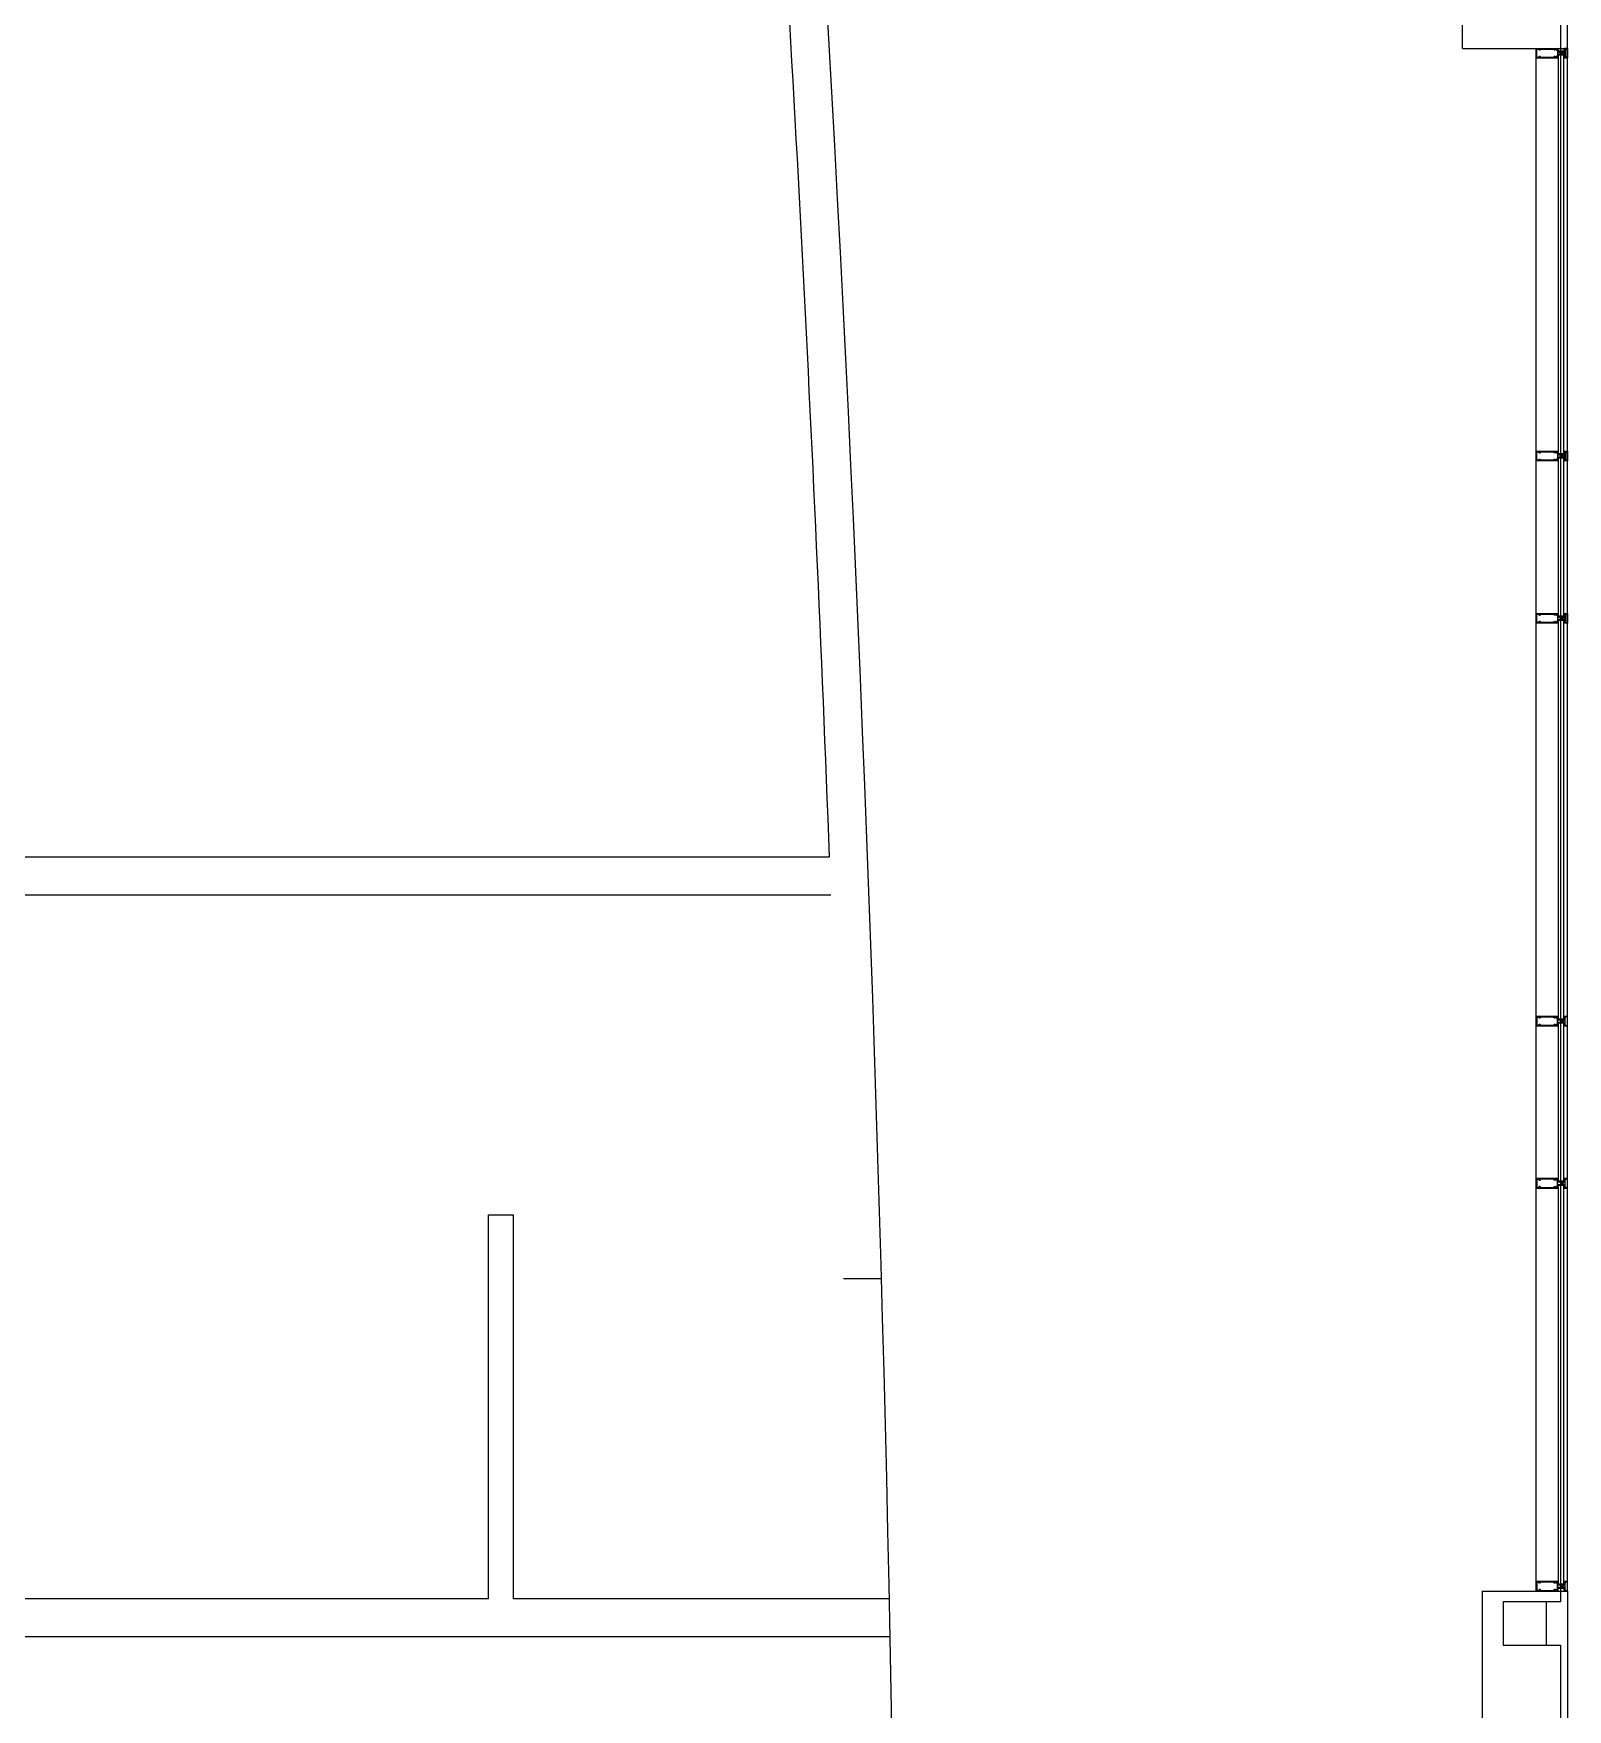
# Model space of a CAD drawing. Extents: x 11182 to 734459, y -1391328 to 152085.
# Drawn here: x 346629 to 353816, y -1307896 to -1300044 of the extents above; entities that cross this region are included whole.
import ezdxf

# ---------------------------------------------------------------- set-up
doc = ezdxf.new("R2010")
doc.units = 0
doc.header["$LTSCALE"] = 500
doc.header["$MEASUREMENT"] = 0
doc.layers.add('1_Wall_Exist', color=251, linetype='CONTINUOUS')

msp = doc.modelspace()

# ---------------------------------------------------------------- linework, layer by layer
at = {"layer": '1_Wall_Exist'}
for p, q in [((353323.5, -1300113.7), (353323.5, -1299633.7)), ((353815.5, -1300113.7), (353815.5, -1299633.7)), ((353782.5, -1299975.2), (353782.5, -1307392.2)), ((353323.5, -1300113.7), (353815.5, -1300113.7)), ((353669.5, -1307341.2), (353669.5, -1300113.7)), ((353669.5, -1300158.7), (353669.5, -1300113.7)), ((353669.5, -1300113.7), (353771.1, -1300113.7)), ((353672.1, -1300155.6), (353672.1, -1300116.7)), ((353672.1, -1300116.7), (353681.8, -1300116.7)), ((353689.1, -1300116.7), (353751.6, -1300116.7)), ((353758.9, -1300116.7), (353763.8, -1300116.7)), ((353764.6, -1300117.5), (353764.6, -1300121)), ((353765.4, -1300121.8), (353767.8, -1300121.8)), ((353767.1, -1300117.5), (353767.1, -1300118)), ((353767.1, -1300118), (353767.1, -1300118.5)), ((353770.6, -1300116.7), (353767.9, -1300116.7)), ((353767.9, -1300119.3), (353770.6, -1300119.3)), ((353768.5, -1300122.6), (353768.5, -1300130.7)), ((353768.5, -1300130.7), (353768.5, -1300141.7)), ((353771.1, -1300116.5), (353770.6, -1300117)), ((353770.6, -1300117), (353770.6, -1300116.7)), ((353770.6, -1300119.3), (353770.6, -1300119)), ((353770.6, -1300119), (353771.1, -1300119.5)), ((353771.1, -1300113.7), (353771.1, -1300116.5)), ((353771.1, -1300119.5), (353771.1, -1300132.7)), ((353771.1, -1300132.7), (353772.7, -1300132.7)), ((353772.7, -1300131.1), (353782.4, -1300131.1)), ((353772.7, -1300132.7), (353772.7, -1300131.1)), ((353798.4, -1300126.4), (353773, -1300126.4)), ((353782.4, -1300131.1), (353782.4, -1300132.7)), ((353782.4, -1300132.7), (353784, -1300132.7)), ((353784, -1300131.1), (353799.7, -1300131.1)), ((353784, -1300132.7), (353784, -1300131.1)), ((353785.8, -1300134.8), (353785.8, -1300137.6)), ((353795.7, -1300134), (353786.6, -1300134)), ((353799.7, -1300117.6), (353799.7, -1300115.1)), ((353800.2, -1300118.1), (353799.7, -1300117.6)), ((353799.7, -1300120.2), (353800.2, -1300119.7)), ((353799.7, -1300120.2), (353799.7, -1300131.1)), ((353801.5, -1300114.6), (353799.8, -1300114.1)), ((353799.9, -1300113.7), (353815.5, -1300113.7)), ((353800, -1300114.9), (353801.3, -1300115.2)), ((353802.8, -1300117.6), (353800.2, -1300117.6)), ((353800.2, -1300117.6), (353800.2, -1300118.1)), ((353800.2, -1300119.7), (353800.2, -1300120.2)), ((353800.2, -1300120.2), (353802.8, -1300120.2)), ((353802.5, -1300123.1), (353802.8, -1300123.4)), ((353803.6, -1300119.4), (353803.6, -1300118.4)), ((353803.9, -1300115.9), (353805.9, -1300116.5)), ((353814.3, -1300114.9), (353804.2, -1300114.9)), ((353805.2, -1300135.6), (353804.9, -1300135.9)), ((353804.9, -1300135.9), (353805.2, -1300136.2)), ((353805.9, -1300120.2), (353805.2, -1300121)), ((353805.2, -1300121), (353805.2, -1300135.6)), ((353805.2, -1300136.2), (353805.2, -1300151.4)), ((353805.9, -1300116.5), (353805.9, -1300120.2)), ((353814.3, -1300157.4), (353814.3, -1300114.9)), ((353815.5, -1307341.2), (353815.5, -1300113.7)), ((353815.5, -1300113.7), (353815.5, -1300158.7)), ((353771.1, -1300158.7), (353669.5, -1300158.7)), ((353681.8, -1300155.6), (353672.1, -1300155.6)), ((353751.6, -1300155.6), (353689.1, -1300155.6)), ((353763.8, -1300155.6), (353758.9, -1300155.6)), ((353764.6, -1300151.3), (353764.6, -1300154.8)), ((353767.8, -1300150.5), (353765.4, -1300150.5)), ((353767.1, -1300153.9), (353767.1, -1300154.3)), ((353767.1, -1300154.3), (353767.1, -1300154.8)), ((353770.6, -1300153), (353767.9, -1300153.1)), ((353767.9, -1300155.6), (353770.6, -1300155.6)), ((353768.5, -1300141.7), (353768.5, -1300149.7)), ((353771.1, -1300152.8), (353770.6, -1300153.3)), ((353770.6, -1300153.3), (353770.6, -1300153)), ((353770.6, -1300155.6), (353770.6, -1300155.4)), ((353770.6, -1300155.4), (353771.1, -1300155.9)), ((353772.7, -1300139.6), (353771.1, -1300139.6)), ((353771.1, -1300139.6), (353771.1, -1300152.8)), ((353771.1, -1300155.9), (353771.1, -1300158.7)), ((353772.7, -1300141.2), (353772.7, -1300139.6)), ((353782.4, -1300141.2), (353772.7, -1300141.2)), ((353773, -1302013.9), (353773, -1300146)), ((353798.4, -1300146), (353773, -1300146)), ((353784, -1300139.6), (353782.4, -1300139.6)), ((353782.4, -1300139.6), (353782.4, -1300141.2)), ((353784, -1300141.2), (353784, -1300139.6)), ((353799.7, -1300141.2), (353784, -1300141.2)), ((353795.7, -1300138.3), (353786.6, -1300138.3)), ((353796.5, -1300141), (353796.7, -1300141.2)), ((353798.4, -1302013.9), (353798.4, -1300146)), ((353799.7, -1300152.2), (353799.7, -1300141.2)), ((353800.2, -1300152.7), (353799.7, -1300152.2)), ((353799.7, -1300154.7), (353800.2, -1300154.2)), ((353799.7, -1300157.2), (353799.7, -1300154.7)), ((353799.8, -1300158.2), (353801.5, -1300157.7)), ((353815.5, -1300158.7), (353799.9, -1300158.7)), ((353801.3, -1300157.1), (353800, -1300157.5)), ((353802.8, -1300152.2), (353800.2, -1300152.2)), ((353800.2, -1300152.2), (353800.2, -1300152.7)), ((353800.2, -1300154.2), (353800.2, -1300154.7)), ((353800.2, -1300154.7), (353802.8, -1300154.7)), ((353803.6, -1300153.9), (353803.6, -1300153)), ((353805.9, -1300155.9), (353803.9, -1300156.4)), ((353804.2, -1300157.4), (353814.3, -1300157.4)), ((353805.2, -1300151.4), (353805.9, -1300152.2)), ((353805.9, -1300152.2), (353805.9, -1300155.9)), ((353669.5, -1302046.2), (353669.5, -1302001.2)), ((353669.5, -1302001.2), (353771.1, -1302001.2)), ((353672.1, -1302043.1), (353672.1, -1302004.2)), ((353672.1, -1302004.2), (353681.8, -1302004.2)), ((353689.1, -1302004.2), (353751.6, -1302004.2)), ((353758.9, -1302004.2), (353763.8, -1302004.2)), ((353764.6, -1302005), (353764.6, -1302008.5)), ((353765.4, -1302009.3), (353767.8, -1302009.3)), ((353767.1, -1302005), (353767.1, -1302005.5)), ((353767.1, -1302005.5), (353767.1, -1302006)), ((353770.6, -1302004.2), (353767.9, -1302004.2)), ((353767.9, -1302006.8), (353770.6, -1302006.8)), ((353768.5, -1302010.1), (353768.5, -1302018.2)), ((353768.5, -1302018.2), (353768.5, -1302029.2)), ((353771.1, -1302004), (353770.6, -1302004.5)), ((353770.6, -1302004.5), (353770.6, -1302004.2)), ((353770.6, -1302006.8), (353770.6, -1302006.5)), ((353770.6, -1302006.5), (353771.1, -1302007)), ((353771.1, -1302001.2), (353771.1, -1302004)), ((353771.1, -1302007), (353771.1, -1302020.2)), ((353771.1, -1302020.2), (353772.7, -1302020.2)), ((353772.7, -1302018.6), (353782.4, -1302018.6)), ((353772.7, -1302020.2), (353772.7, -1302018.6)), ((353798.4, -1302013.9), (353773, -1302013.9)), ((353782.4, -1302018.6), (353782.4, -1302020.2)), ((353782.4, -1302020.2), (353784, -1302020.2)), ((353784, -1302018.6), (353799.7, -1302018.6)), ((353784, -1302020.2), (353784, -1302018.6)), ((353785.8, -1302022.3), (353785.8, -1302025.1)), ((353795.7, -1302021.5), (353786.6, -1302021.5)), ((353799.7, -1302005.1), (353799.7, -1302002.6)), ((353800.2, -1302005.6), (353799.7, -1302005.1)), ((353799.7, -1302007.7), (353800.2, -1302007.2)), ((353799.7, -1302007.7), (353799.7, -1302018.6)), ((353801.5, -1302002.1), (353799.8, -1302001.6)), ((353799.9, -1302001.2), (353815.5, -1302001.2)), ((353800, -1302002.4), (353801.3, -1302002.7)), ((353802.8, -1302005.1), (353800.2, -1302005.1)), ((353800.2, -1302005.1), (353800.2, -1302005.6)), ((353800.2, -1302007.2), (353800.2, -1302007.7)), ((353800.2, -1302007.7), (353802.8, -1302007.7)), ((353802.5, -1302010.6), (353802.8, -1302010.9)), ((353803.6, -1302006.9), (353803.6, -1302005.9)), ((353803.9, -1302003.4), (353805.9, -1302004)), ((353814.3, -1302002.4), (353804.2, -1302002.4)), ((353805.9, -1302007.7), (353805.2, -1302008.5)), ((353805.2, -1302008.5), (353805.2, -1302023.1)), ((353805.9, -1302004), (353805.9, -1302007.7)), ((353814.3, -1302044.9), (353814.3, -1302002.4)), ((353815.5, -1302001.2), (353815.5, -1302046.2)), ((353771.1, -1302046.2), (353669.5, -1302046.2)), ((353681.8, -1302043.1), (353672.1, -1302043.1)), ((353751.6, -1302043.1), (353689.1, -1302043.1)), ((353763.8, -1302043.1), (353758.9, -1302043.1)), ((353764.6, -1302038.8), (353764.6, -1302042.3)), ((353767.8, -1302038), (353765.4, -1302038)), ((353767.1, -1302041.4), (353767.1, -1302041.8)), ((353767.1, -1302041.8), (353767.1, -1302042.3)), ((353770.6, -1302040.5), (353767.9, -1302040.6)), ((353767.9, -1302043.1), (353770.6, -1302043.1)), ((353768.5, -1302029.2), (353768.5, -1302037.2)), ((353771.1, -1302040.3), (353770.6, -1302040.8)), ((353770.6, -1302040.8), (353770.6, -1302040.5)), ((353770.6, -1302043.1), (353770.6, -1302042.9)), ((353770.6, -1302042.9), (353771.1, -1302043.4)), ((353772.7, -1302027.1), (353771.1, -1302027.1)), ((353771.1, -1302027.1), (353771.1, -1302040.3)), ((353771.1, -1302043.4), (353771.1, -1302046.2)), ((353772.7, -1302028.7), (353772.7, -1302027.1)), ((353782.4, -1302028.7), (353772.7, -1302028.7)), ((353773, -1302773.9), (353773, -1302033.5)), ((353798.4, -1302033.5), (353773, -1302033.5)), ((353784, -1302027.1), (353782.4, -1302027.1)), ((353782.4, -1302027.1), (353782.4, -1302028.7)), ((353784, -1302028.7), (353784, -1302027.1)), ((353799.7, -1302028.7), (353784, -1302028.7)), ((353795.7, -1302025.8), (353786.6, -1302025.8)), ((353796.5, -1302028.5), (353796.7, -1302028.7)), ((353798.4, -1302773.9), (353798.4, -1302033.5)), ((353799.7, -1302039.7), (353799.7, -1302028.7)), ((353800.2, -1302040.2), (353799.7, -1302039.7)), ((353799.7, -1302042.2), (353800.2, -1302041.7)), ((353799.7, -1302044.7), (353799.7, -1302042.2)), ((353799.8, -1302045.7), (353801.5, -1302045.2)), ((353815.5, -1302046.2), (353799.9, -1302046.2)), ((353801.3, -1302044.6), (353800, -1302045)), ((353802.8, -1302039.7), (353800.2, -1302039.7)), ((353800.2, -1302039.7), (353800.2, -1302040.2)), ((353800.2, -1302041.7), (353800.2, -1302042.2)), ((353800.2, -1302042.2), (353802.8, -1302042.2)), ((353803.6, -1302041.4), (353803.6, -1302040.5)), ((353805.9, -1302043.4), (353803.9, -1302043.9)), ((353804.2, -1302044.9), (353814.3, -1302044.9)), ((353805.2, -1302023.1), (353804.9, -1302023.4)), ((353804.9, -1302023.4), (353805.2, -1302023.7)), ((353805.2, -1302023.7), (353805.2, -1302038.9)), ((353805.2, -1302038.9), (353805.9, -1302039.7)), ((353805.9, -1302039.7), (353805.9, -1302043.4)), ((353669.5, -1302806.2), (353669.5, -1302761.2)), ((353669.5, -1302761.2), (353771.1, -1302761.2)), ((353771.1, -1302806.2), (353669.5, -1302806.2)), ((353672.1, -1302803.1), (353672.1, -1302764.2)), ((353672.1, -1302764.2), (353681.8, -1302764.2)), ((353681.8, -1302803.1), (353672.1, -1302803.1)), ((353689.1, -1302764.2), (353751.6, -1302764.2)), ((353751.6, -1302803.1), (353689.1, -1302803.1)), ((353758.9, -1302764.2), (353763.8, -1302764.2)), ((353763.8, -1302803.1), (353758.9, -1302803.1)), ((353764.6, -1302765), (353764.6, -1302768.5)), ((353764.6, -1302798.8), (353764.6, -1302802.3)), ((353765.4, -1302769.3), (353767.8, -1302769.3)), ((353767.8, -1302798), (353765.4, -1302798)), ((353767.1, -1302765), (353767.1, -1302765.5)), ((353767.1, -1302765.5), (353767.1, -1302766)), ((353767.1, -1302801.4), (353767.1, -1302801.8)), ((353767.1, -1302801.8), (353767.1, -1302802.3)), ((353770.6, -1302764.2), (353767.9, -1302764.2)), ((353767.9, -1302766.8), (353770.6, -1302766.8)), ((353770.6, -1302800.5), (353767.9, -1302800.6)), ((353767.9, -1302803.1), (353770.6, -1302803.1)), ((353768.5, -1302770.1), (353768.5, -1302778.2)), ((353768.5, -1302778.2), (353768.5, -1302789.2)), ((353768.5, -1302789.2), (353768.5, -1302797.2)), ((353771.1, -1302764), (353770.6, -1302764.5)), ((353770.6, -1302764.5), (353770.6, -1302764.2)), ((353770.6, -1302766.8), (353770.6, -1302766.5)), ((353770.6, -1302766.5), (353771.1, -1302767)), ((353771.1, -1302800.3), (353770.6, -1302800.8)), ((353770.6, -1302800.8), (353770.6, -1302800.5)), ((353770.6, -1302803.1), (353770.6, -1302802.9)), ((353770.6, -1302802.9), (353771.1, -1302803.4)), ((353771.1, -1302761.2), (353771.1, -1302764)), ((353771.1, -1302767), (353771.1, -1302780.2)), ((353771.1, -1302780.2), (353772.7, -1302780.2)), ((353772.7, -1302787.1), (353771.1, -1302787.1)), ((353771.1, -1302787.1), (353771.1, -1302800.3)), ((353771.1, -1302803.4), (353771.1, -1302806.2)), ((353772.7, -1302778.6), (353782.4, -1302778.6)), ((353772.7, -1302780.2), (353772.7, -1302778.6)), ((353772.7, -1302788.7), (353772.7, -1302787.1)), ((353782.4, -1302788.7), (353772.7, -1302788.7)), ((353798.4, -1302773.9), (353773, -1302773.9)), ((353773, -1304661.4), (353773, -1302793.5)), ((353798.4, -1302793.5), (353773, -1302793.5)), ((353782.4, -1302778.6), (353782.4, -1302780.2)), ((353782.4, -1302780.2), (353784, -1302780.2)), ((353784, -1302787.1), (353782.4, -1302787.1)), ((353782.4, -1302787.1), (353782.4, -1302788.7)), ((353784, -1302778.6), (353799.7, -1302778.6)), ((353784, -1302780.2), (353784, -1302778.6)), ((353784, -1302788.7), (353784, -1302787.1)), ((353799.7, -1302788.7), (353784, -1302788.7)), ((353785.8, -1302782.3), (353785.8, -1302785.1)), ((353795.7, -1302781.5), (353786.6, -1302781.5)), ((353795.7, -1302785.8), (353786.6, -1302785.8)), ((353796.5, -1302788.5), (353796.7, -1302788.7)), ((353798.4, -1304661.4), (353798.4, -1302793.5)), ((353799.7, -1302765.1), (353799.7, -1302762.6)), ((353800.2, -1302765.6), (353799.7, -1302765.1)), ((353799.7, -1302767.7), (353800.2, -1302767.2)), ((353799.7, -1302767.7), (353799.7, -1302778.6)), ((353799.7, -1302799.7), (353799.7, -1302788.7)), ((353800.2, -1302800.2), (353799.7, -1302799.7)), ((353799.7, -1302802.2), (353800.2, -1302801.7)), ((353799.7, -1302804.7), (353799.7, -1302802.2)), ((353801.5, -1302762.1), (353799.8, -1302761.6)), ((353799.8, -1302805.7), (353801.5, -1302805.2)), ((353799.9, -1302761.2), (353815.5, -1302761.2)), ((353815.5, -1302806.2), (353799.9, -1302806.2)), ((353800, -1302762.4), (353801.3, -1302762.7)), ((353801.3, -1302804.6), (353800, -1302805)), ((353802.8, -1302765.1), (353800.2, -1302765.1)), ((353800.2, -1302765.1), (353800.2, -1302765.6)), ((353800.2, -1302767.2), (353800.2, -1302767.7)), ((353800.2, -1302767.7), (353802.8, -1302767.7)), ((353802.8, -1302799.7), (353800.2, -1302799.7)), ((353800.2, -1302799.7), (353800.2, -1302800.2)), ((353800.2, -1302801.7), (353800.2, -1302802.2)), ((353800.2, -1302802.2), (353802.8, -1302802.2)), ((353802.5, -1302770.6), (353802.8, -1302770.9)), ((353803.6, -1302766.9), (353803.6, -1302765.9)), ((353803.6, -1302801.4), (353803.6, -1302800.5)), ((353803.9, -1302763.4), (353805.9, -1302764)), ((353805.9, -1302803.4), (353803.9, -1302803.9)), ((353814.3, -1302762.4), (353804.2, -1302762.4)), ((353804.2, -1302804.9), (353814.3, -1302804.9)), ((353805.2, -1302783.1), (353804.9, -1302783.4)), ((353804.9, -1302783.4), (353805.2, -1302783.7)), ((353805.9, -1302767.7), (353805.2, -1302768.5)), ((353805.2, -1302768.5), (353805.2, -1302783.1)), ((353805.2, -1302783.7), (353805.2, -1302798.9)), ((353805.2, -1302798.9), (353805.9, -1302799.7)), ((353805.9, -1302764), (353805.9, -1302767.7)), ((353805.9, -1302799.7), (353805.9, -1302803.4)), ((353814.3, -1302804.9), (353814.3, -1302762.4)), ((353815.5, -1302761.2), (353815.5, -1302806.2)), ((345715, -1303901.2), (350358.4, -1303901.2)), ((345597, -1304079.2), (350365.1, -1304079.2)), ((353669.5, -1304648.7), (353669.5, -1304693.7)), ((353771.1, -1304648.7), (353669.5, -1304648.7)), ((353672.1, -1304651.7), (353672.1, -1304690.6)), ((353681.8, -1304651.7), (353672.1, -1304651.7)), ((353672.1, -1304690.6), (353681.8, -1304690.6)), ((353751.6, -1304651.7), (353689.1, -1304651.7)), ((353689.1, -1304690.6), (353751.6, -1304690.6)), ((353763.8, -1304651.7), (353758.9, -1304651.7)), ((353758.9, -1304690.6), (353763.8, -1304690.6)), ((353764.6, -1304656), (353764.6, -1304652.5)), ((353764.6, -1304689.8), (353764.6, -1304686.3)), ((353767.8, -1304656.8), (353765.4, -1304656.8)), ((353765.4, -1304685.5), (353767.8, -1304685.5)), ((353767.1, -1304653), (353767.1, -1304652.5)), ((353767.1, -1304653.5), (353767.1, -1304653)), ((353767.1, -1304689.3), (353767.1, -1304688.9)), ((353767.1, -1304689.8), (353767.1, -1304689.3)), ((353767.9, -1304651.7), (353770.6, -1304651.7)), ((353770.6, -1304654.3), (353767.9, -1304654.3)), ((353767.9, -1304688.1), (353770.6, -1304688)), ((353770.6, -1304690.6), (353767.9, -1304690.6)), ((353768.5, -1304665.7), (353768.5, -1304657.6)), ((353768.5, -1304676.7), (353768.5, -1304665.7)), ((353768.5, -1304684.7), (353768.5, -1304676.7)), ((353770.6, -1304652), (353771.1, -1304651.5)), ((353770.6, -1304651.7), (353770.6, -1304652)), ((353771.1, -1304654.5), (353770.6, -1304654)), ((353770.6, -1304654), (353770.6, -1304654.3)), ((353770.6, -1304688.3), (353771.1, -1304687.8)), ((353770.6, -1304688), (353770.6, -1304688.3)), ((353771.1, -1304690.9), (353770.6, -1304690.4)), ((353770.6, -1304690.4), (353770.6, -1304690.6)), ((353771.1, -1304651.5), (353771.1, -1304648.7)), ((353771.1, -1304667.7), (353771.1, -1304654.5)), ((353772.7, -1304667.7), (353771.1, -1304667.7)), ((353771.1, -1304674.6), (353772.7, -1304674.6)), ((353771.1, -1304687.8), (353771.1, -1304674.6)), ((353771.1, -1304693.7), (353771.1, -1304690.9)), ((353782.4, -1304666.1), (353772.7, -1304666.1)), ((353772.7, -1304666.1), (353772.7, -1304667.7)), ((353772.7, -1304674.6), (353772.7, -1304676.2)), ((353772.7, -1304676.2), (353782.4, -1304676.2)), ((353798.4, -1304661.4), (353773, -1304661.4)), ((353773, -1305421.4), (353773, -1304681)), ((353798.4, -1304681), (353773, -1304681)), ((353782.4, -1304667.7), (353782.4, -1304666.1)), ((353784, -1304667.7), (353782.4, -1304667.7)), ((353782.4, -1304676.2), (353782.4, -1304674.6)), ((353782.4, -1304674.6), (353784, -1304674.6)), ((353799.7, -1304666.1), (353784, -1304666.1)), ((353784, -1304666.1), (353784, -1304667.7)), ((353784, -1304674.6), (353784, -1304676.2)), ((353784, -1304676.2), (353799.7, -1304676.2)), ((353785.8, -1304672.6), (353785.8, -1304669.8)), ((353795.7, -1304669), (353786.6, -1304669)), ((353795.7, -1304673.3), (353786.6, -1304673.3)), ((353796.5, -1304666.4), (353796.7, -1304666.1)), ((353798.4, -1305421.4), (353798.4, -1304681)), ((353799.7, -1304650.1), (353799.7, -1304652.6)), ((353799.7, -1304652.6), (353800.2, -1304653.1)), ((353800.2, -1304654.6), (353799.7, -1304655.1)), ((353799.7, -1304676.2), (353799.7, -1304687.1)), ((353799.7, -1304687.1), (353800.2, -1304687.7)), ((353800.2, -1304689.2), (353799.7, -1304689.7)), ((353799.7, -1304689.7), (353799.7, -1304692.2)), ((353799.8, -1304649.1), (353801.5, -1304649.6)), ((353815.5, -1304648.7), (353799.9, -1304648.7)), ((353801.3, -1304650.2), (353800, -1304649.8)), ((353800, -1304692.4), (353801.3, -1304692.1)), ((353800.2, -1304652.6), (353802.8, -1304652.6)), ((353800.2, -1304653.1), (353800.2, -1304652.6)), ((353800.2, -1304655.1), (353800.2, -1304654.6)), ((353802.8, -1304655.1), (353800.2, -1304655.1)), ((353800.2, -1304687.1), (353802.8, -1304687.1)), ((353800.2, -1304687.7), (353800.2, -1304687.1)), ((353800.2, -1304689.7), (353800.2, -1304689.2)), ((353802.8, -1304689.7), (353800.2, -1304689.7)), ((353802.5, -1304684.3), (353802.8, -1304683.9)), ((353803.6, -1304653.4), (353803.6, -1304654.3)), ((353803.6, -1304687.9), (353803.6, -1304688.9)), ((353805.9, -1304651.4), (353803.9, -1304650.9)), ((353803.9, -1304691.4), (353805.9, -1304690.8)), ((353804.2, -1304649.9), (353814.3, -1304649.9)), ((353804.9, -1304671.4), (353805.2, -1304671.2)), ((353805.2, -1304671.7), (353804.9, -1304671.4)), ((353805.2, -1304655.9), (353805.9, -1304655.1)), ((353805.2, -1304671.2), (353805.2, -1304655.9)), ((353805.2, -1304686.4), (353805.2, -1304671.7)), ((353805.9, -1304687.1), (353805.2, -1304686.4)), ((353805.9, -1304655.1), (353805.9, -1304651.4)), ((353805.9, -1304690.8), (353805.9, -1304687.1)), ((353814.3, -1304649.9), (353814.3, -1304692.4)), ((353815.5, -1304693.7), (353815.5, -1304648.7)), ((353669.5, -1304693.7), (353771.1, -1304693.7)), ((353801.5, -1304692.7), (353799.8, -1304693.2)), ((353799.9, -1304693.7), (353815.5, -1304693.7)), ((353814.3, -1304692.4), (353804.2, -1304692.4)), ((353669.5, -1305408.7), (353669.5, -1305453.7)), ((353771.1, -1305408.7), (353669.5, -1305408.7)), ((353669.5, -1305453.7), (353771.1, -1305453.7)), ((353672.1, -1305411.7), (353672.1, -1305450.6)), ((353681.8, -1305411.7), (353672.1, -1305411.7)), ((353672.1, -1305450.6), (353681.8, -1305450.6)), ((353751.6, -1305411.7), (353689.1, -1305411.7)), ((353689.1, -1305450.6), (353751.6, -1305450.6)), ((353763.8, -1305411.7), (353758.9, -1305411.7)), ((353758.9, -1305450.6), (353763.8, -1305450.6)), ((353764.6, -1305416), (353764.6, -1305412.5)), ((353764.6, -1305449.8), (353764.6, -1305446.3)), ((353767.8, -1305416.8), (353765.4, -1305416.8)), ((353765.4, -1305445.5), (353767.8, -1305445.5)), ((353767.1, -1305413), (353767.1, -1305412.5)), ((353767.1, -1305413.5), (353767.1, -1305413)), ((353767.1, -1305449.3), (353767.1, -1305448.9)), ((353767.1, -1305449.8), (353767.1, -1305449.3)), ((353767.9, -1305411.7), (353770.6, -1305411.7)), ((353770.6, -1305414.3), (353767.9, -1305414.3)), ((353767.9, -1305448.1), (353770.6, -1305448)), ((353770.6, -1305450.6), (353767.9, -1305450.6)), ((353768.5, -1305425.7), (353768.5, -1305417.6)), ((353768.5, -1305436.7), (353768.5, -1305425.7)), ((353768.5, -1305444.7), (353768.5, -1305436.7)), ((353770.6, -1305412), (353771.1, -1305411.5)), ((353770.6, -1305411.7), (353770.6, -1305412)), ((353771.1, -1305414.5), (353770.6, -1305414)), ((353770.6, -1305414), (353770.6, -1305414.3)), ((353770.6, -1305448.3), (353771.1, -1305447.8)), ((353770.6, -1305448), (353770.6, -1305448.3)), ((353771.1, -1305450.9), (353770.6, -1305450.4)), ((353770.6, -1305450.4), (353770.6, -1305450.6)), ((353771.1, -1305411.5), (353771.1, -1305408.7)), ((353771.1, -1305427.7), (353771.1, -1305414.5)), ((353772.7, -1305427.7), (353771.1, -1305427.7)), ((353771.1, -1305434.6), (353772.7, -1305434.6)), ((353771.1, -1305447.8), (353771.1, -1305434.6)), ((353771.1, -1305453.7), (353771.1, -1305450.9)), ((353782.4, -1305426.1), (353772.7, -1305426.1)), ((353772.7, -1305426.1), (353772.7, -1305427.7)), ((353772.7, -1305434.6), (353772.7, -1305436.2)), ((353772.7, -1305436.2), (353782.4, -1305436.2)), ((353798.4, -1305421.4), (353773, -1305421.4)), ((353773, -1307308.9), (353773, -1305441)), ((353798.4, -1305441), (353773, -1305441)), ((353782.4, -1305427.7), (353782.4, -1305426.1)), ((353784, -1305427.7), (353782.4, -1305427.7)), ((353782.4, -1305436.2), (353782.4, -1305434.6)), ((353782.4, -1305434.6), (353784, -1305434.6)), ((353799.7, -1305426.1), (353784, -1305426.1)), ((353784, -1305426.1), (353784, -1305427.7)), ((353784, -1305434.6), (353784, -1305436.2)), ((353784, -1305436.2), (353799.7, -1305436.2)), ((353785.8, -1305432.6), (353785.8, -1305429.8)), ((353795.7, -1305429), (353786.6, -1305429)), ((353795.7, -1305433.3), (353786.6, -1305433.3)), ((353796.5, -1305426.4), (353796.7, -1305426.1)), ((353798.4, -1307308.9), (353798.4, -1305441)), ((353799.7, -1305410.1), (353799.7, -1305412.6)), ((353799.7, -1305412.6), (353800.2, -1305413.1)), ((353800.2, -1305414.6), (353799.7, -1305415.1)), ((353799.7, -1305436.2), (353799.7, -1305447.1)), ((353799.7, -1305447.1), (353800.2, -1305447.7)), ((353800.2, -1305449.2), (353799.7, -1305449.7)), ((353799.7, -1305449.7), (353799.7, -1305452.2)), ((353799.8, -1305409.1), (353801.5, -1305409.6)), ((353801.5, -1305452.7), (353799.8, -1305453.2)), ((353815.5, -1305408.7), (353799.9, -1305408.7)), ((353799.9, -1305453.7), (353815.5, -1305453.7)), ((353801.3, -1305410.2), (353800, -1305409.8)), ((353800, -1305452.4), (353801.3, -1305452.1)), ((353800.2, -1305412.6), (353802.8, -1305412.6)), ((353800.2, -1305413.1), (353800.2, -1305412.6)), ((353800.2, -1305415.1), (353800.2, -1305414.6)), ((353802.8, -1305415.1), (353800.2, -1305415.1)), ((353800.2, -1305447.1), (353802.8, -1305447.1)), ((353800.2, -1305447.7), (353800.2, -1305447.1)), ((353800.2, -1305449.7), (353800.2, -1305449.2)), ((353802.8, -1305449.7), (353800.2, -1305449.7)), ((353802.5, -1305444.3), (353802.8, -1305443.9)), ((353803.6, -1305413.4), (353803.6, -1305414.3)), ((353803.6, -1305447.9), (353803.6, -1305448.9)), ((353805.9, -1305411.4), (353803.9, -1305410.9)), ((353803.9, -1305451.4), (353805.9, -1305450.8)), ((353804.2, -1305409.9), (353814.3, -1305409.9)), ((353814.3, -1305452.4), (353804.2, -1305452.4)), ((353804.9, -1305431.4), (353805.2, -1305431.2)), ((353805.2, -1305431.7), (353804.9, -1305431.4)), ((353805.2, -1305415.9), (353805.9, -1305415.1)), ((353805.2, -1305431.2), (353805.2, -1305415.9)), ((353805.2, -1305446.4), (353805.2, -1305431.7)), ((353805.9, -1305447.1), (353805.2, -1305446.4)), ((353805.9, -1305415.1), (353805.9, -1305411.4)), ((353805.9, -1305450.8), (353805.9, -1305447.1)), ((353814.3, -1305409.9), (353814.3, -1305452.4)), ((353815.5, -1305453.7), (353815.5, -1305408.7)), ((348760.5, -1305579.2), (348878.5, -1305579.2)), ((348760.5, -1307377.7), (348760.5, -1305579.2)), ((348878.5, -1307377.7), (348878.5, -1305579.2)), ((350602, -1305877.7), (350424, -1305877.7)), ((353415.5, -1307341.2), (353815.5, -1307341.2)), ((353415.5, -1307341.2), (353415.5, -1322886.2)), ((353669.5, -1307296.2), (353669.5, -1307341.2)), ((353771.1, -1307296.2), (353669.5, -1307296.2)), ((353669.5, -1307341.2), (353771.1, -1307341.2)), ((353672.1, -1307299.2), (353672.1, -1307338.1)), ((353681.8, -1307299.2), (353672.1, -1307299.2)), ((353672.1, -1307338.1), (353681.8, -1307338.1)), ((353751.6, -1307299.2), (353689.1, -1307299.2)), ((353689.1, -1307338.1), (353751.6, -1307338.1)), ((353763.8, -1307299.2), (353758.9, -1307299.2)), ((353758.9, -1307338.1), (353763.8, -1307338.1)), ((353764.6, -1307303.5), (353764.6, -1307300)), ((353764.6, -1307337.3), (353764.6, -1307333.8)), ((353767.8, -1307304.3), (353765.4, -1307304.3)), ((353765.4, -1307333), (353767.8, -1307333)), ((353767.1, -1307300.5), (353767.1, -1307300)), ((353767.1, -1307301), (353767.1, -1307300.5)), ((353767.1, -1307336.8), (353767.1, -1307336.4)), ((353767.1, -1307337.3), (353767.1, -1307336.8)), ((353767.9, -1307299.2), (353770.6, -1307299.2)), ((353770.6, -1307301.8), (353767.9, -1307301.8)), ((353767.9, -1307335.6), (353770.6, -1307335.5)), ((353770.6, -1307338.1), (353767.9, -1307338.1)), ((353768.5, -1307313.2), (353768.5, -1307305.1)), ((353768.5, -1307324.2), (353768.5, -1307313.2)), ((353768.5, -1307332.2), (353768.5, -1307324.2)), ((353770.6, -1307299.5), (353771.1, -1307299)), ((353770.6, -1307299.2), (353770.6, -1307299.5)), ((353771.1, -1307302), (353770.6, -1307301.5)), ((353770.6, -1307301.5), (353770.6, -1307301.8)), ((353770.6, -1307335.8), (353771.1, -1307335.3)), ((353770.6, -1307335.5), (353770.6, -1307335.8)), ((353771.1, -1307338.4), (353770.6, -1307337.9)), ((353770.6, -1307337.9), (353770.6, -1307338.1)), ((353771.1, -1307299), (353771.1, -1307296.2)), ((353771.1, -1307315.2), (353771.1, -1307302)), ((353772.7, -1307315.2), (353771.1, -1307315.2)), ((353771.1, -1307322.1), (353772.7, -1307322.1)), ((353771.1, -1307335.3), (353771.1, -1307322.1)), ((353771.1, -1307341.2), (353771.1, -1307338.4)), ((353782.4, -1307313.6), (353772.7, -1307313.6)), ((353772.7, -1307313.6), (353772.7, -1307315.2)), ((353772.7, -1307322.1), (353772.7, -1307323.7)), ((353772.7, -1307323.7), (353782.4, -1307323.7)), ((353798.4, -1307308.9), (353773, -1307308.9)), ((353798.4, -1307328.5), (353773, -1307328.5)), ((353782.4, -1307315.2), (353782.4, -1307313.6)), ((353784, -1307315.2), (353782.4, -1307315.2)), ((353782.4, -1307323.7), (353782.4, -1307322.1)), ((353782.4, -1307322.1), (353784, -1307322.1)), ((353799.7, -1307313.6), (353784, -1307313.6)), ((353784, -1307313.6), (353784, -1307315.2)), ((353784, -1307322.1), (353784, -1307323.7)), ((353784, -1307323.7), (353799.7, -1307323.7)), ((353785.8, -1307320.1), (353785.8, -1307317.3)), ((353795.7, -1307316.5), (353786.6, -1307316.5)), ((353795.7, -1307320.8), (353786.6, -1307320.8)), ((353796.5, -1307313.9), (353796.7, -1307313.6)), ((353799.7, -1307297.6), (353799.7, -1307300.1)), ((353799.7, -1307300.1), (353800.2, -1307300.6)), ((353800.2, -1307302.1), (353799.7, -1307302.6)), ((353799.7, -1307323.7), (353799.7, -1307334.6)), ((353799.7, -1307334.6), (353800.2, -1307335.2)), ((353800.2, -1307336.7), (353799.7, -1307337.2)), ((353799.7, -1307337.2), (353799.7, -1307339.7)), ((353799.8, -1307296.6), (353801.5, -1307297.1)), ((353801.5, -1307340.2), (353799.8, -1307340.7)), ((353815.5, -1307296.2), (353799.9, -1307296.2)), ((353799.9, -1307341.2), (353815.5, -1307341.2)), ((353801.3, -1307297.7), (353800, -1307297.3)), ((353800, -1307339.9), (353801.3, -1307339.6)), ((353800.2, -1307300.1), (353802.8, -1307300.1)), ((353800.2, -1307300.6), (353800.2, -1307300.1)), ((353800.2, -1307302.6), (353800.2, -1307302.1)), ((353802.8, -1307302.6), (353800.2, -1307302.6)), ((353800.2, -1307334.6), (353802.8, -1307334.6)), ((353800.2, -1307335.2), (353800.2, -1307334.6)), ((353800.2, -1307337.2), (353800.2, -1307336.7)), ((353802.8, -1307337.2), (353800.2, -1307337.2)), ((353802.5, -1307331.8), (353802.8, -1307331.4)), ((353803.6, -1307300.9), (353803.6, -1307301.8)), ((353803.6, -1307335.4), (353803.6, -1307336.4)), ((353805.9, -1307298.9), (353803.9, -1307298.4)), ((353803.9, -1307338.9), (353805.9, -1307338.3)), ((353804.2, -1307297.4), (353814.3, -1307297.4)), ((353814.3, -1307339.9), (353804.2, -1307339.9)), ((353804.9, -1307318.9), (353805.2, -1307318.7)), ((353805.2, -1307319.2), (353804.9, -1307318.9)), ((353805.2, -1307303.4), (353805.9, -1307302.6)), ((353805.2, -1307318.7), (353805.2, -1307303.4)), ((353805.2, -1307333.9), (353805.2, -1307319.2)), ((353805.9, -1307334.6), (353805.2, -1307333.9)), ((353805.9, -1307302.6), (353805.9, -1307298.9)), ((353805.9, -1307338.3), (353805.9, -1307334.6)), ((353814.3, -1307297.4), (353814.3, -1307339.9)), ((353815.5, -1307341.2), (353815.5, -1307296.2)), ((353815.5, -1307341.2), (353815.5, -1322886.2)), ((348760.5, -1307377.7), (339152.5, -1307377.7)), ((350638.9, -1307377.7), (348878.5, -1307377.7)), ((353782.5, -1307392.2), (353514, -1307392.2)), ((353514, -1307392.2), (353514, -1307595.2)), ((353717, -1307595.2), (353717, -1307392.2)), ((350642.6, -1307555.7), (336678.5, -1307555.7)), ((353514, -1307595.2), (353782.5, -1307595.2)), ((353782.5, -1307595.2), (353782.5, -1315012.2))]:
    msp.add_line(p, q, dxfattribs=at)
for points in [[(353792.1, -1300134), (353792.1, -1300138.3)], [(353799.7, -1300146.5), (353802.8, -1300149.6), (353802.8, -1300122.7), (353799.7, -1300125.9)], [(353792.1, -1302021.5), (353792.1, -1302025.8)], [(353799.7, -1302034), (353802.8, -1302037.1), (353802.8, -1302010.2), (353799.7, -1302013.4)], [(353792.1, -1302781.5), (353792.1, -1302785.8)], [(353799.7, -1302794), (353802.8, -1302797.1), (353802.8, -1302770.2), (353799.7, -1302773.4)], [(353792.1, -1304673.3), (353792.1, -1304669)], [(353799.7, -1304666.1), (353799.7, -1304655.1)], [(353799.7, -1304660.8), (353802.8, -1304657.7), (353802.8, -1304684.6), (353799.7, -1304681.4)], [(353792.1, -1305433.3), (353792.1, -1305429)], [(353799.7, -1305426.1), (353799.7, -1305415.1)], [(353799.7, -1305420.8), (353802.8, -1305417.7), (353802.8, -1305444.6), (353799.7, -1305441.4)], [(353792.1, -1307320.8), (353792.1, -1307316.5)], [(353799.7, -1307313.6), (353799.7, -1307302.6)], [(353799.7, -1307308.3), (353802.8, -1307305.2), (353802.8, -1307332.1), (353799.7, -1307328.9)]]:
    msp.add_lwpolyline(points, dxfattribs=at)
for points in [[(353796.5, -1300131.1), (353796.5, -1300133.2, -0.414214), (353795.7, -1300134)], [(353795.7, -1300138.3, -0.414214), (353796.5, -1300139.1), (353796.5, -1300141.2)], [(353796.5, -1302018.6), (353796.5, -1302020.7, -0.414214), (353795.7, -1302021.5)], [(353795.7, -1302025.8, -0.414214), (353796.5, -1302026.6), (353796.5, -1302028.7)], [(353796.5, -1302778.6), (353796.5, -1302780.7, -0.414214), (353795.7, -1302781.5)], [(353795.7, -1302785.8, -0.414214), (353796.5, -1302786.6), (353796.5, -1302788.7)], [(353795.7, -1304669, 0.414214), (353796.5, -1304668.2), (353796.5, -1304666.1)], [(353796.5, -1304676.2), (353796.5, -1304674.1, 0.414214), (353795.7, -1304673.3)], [(353795.7, -1305429, 0.414214), (353796.5, -1305428.2), (353796.5, -1305426.1)], [(353796.5, -1305436.2), (353796.5, -1305434.1, 0.414214), (353795.7, -1305433.3)], [(353795.7, -1307316.5, 0.414214), (353796.5, -1307315.7), (353796.5, -1307313.6)], [(353796.5, -1307323.7), (353796.5, -1307321.6, 0.414214), (353795.7, -1307320.8)]]:
    msp.add_lwpolyline(points, format="xyb", dxfattribs=at)
for centre, radius, start, end in [((146666.9, -1311643.7), 204016.7, 357.705496, 6.692989), ((146666.9, -1311643.7), 203838.7, 2.176816, 3.814034), ((353685.4, -1300118.1), 3.92, 159.14605, 228.07125), ((353683.3, -1300120), 1.08, 244.59664, 25.40336), ((353685.4, -1300118.1), 1.89, 308.62064, 231.37936), ((353687.6, -1300120), 1.12, 159.25175, 290.74825), ((353685.4, -1300118.1), 3.92, 311.92875, 20.85395), ((353755.2, -1300118.1), 3.92, 159.14605, 228.07125), ((353753.1, -1300120), 1.08, 244.59664, 25.40336), ((353755.2, -1300118.1), 1.89, 308.62064, 231.37936), ((353757.4, -1300120), 1.12, 159.25175, 290.74825), ((353755.2, -1300118.1), 3.92, 311.92875, 20.85395), ((353763.8, -1300117.5), 0.787, 360, 90), ((353765.4, -1300121), 0.787, 180, 270), ((353767.9, -1300117.5), 0.787, 90, 180), ((353767.9, -1300118.5), 0.787, 179.50214, 269.50214), ((353767.8, -1300122.6), 0.787, 360, 90), ((353773, -1300117.7), 1.94, 90, 270), ((353771.1, -1300111.4), 2.27, 268.96577, 323.56766), ((353770.3, -1300124.3), 2.94, 23.89703, 74.05189), ((353786.6, -1300134.8), 0.787, 90, 180), ((353786.6, -1300137.6), 0.787, 180, 270), ((353799.6, -1300112.5), 1.31, 204.27601, 276.35159), ((353798.4, -1300118.5), 1.49, 270, 90), ((353800.1, -1300124.7), 2.02, 102.61839, 150.30949), ((353799.9, -1300113.9), 0.237, 90, 255), ((353799.9, -1300115.1), 0.254, 75, 180), ((353802.8, -1300114.8), 1.57, 196.45391, 313.54608), ((353802.8, -1300114.9), 1.4, 165, 360), ((353802.8, -1300118.4), 0.787, 360, 90), ((353802.8, -1300119.4), 0.787, 270, 360), ((353685.4, -1300154.2), 3.92, 131.92875, 200.85395), ((353683.3, -1300152.3), 1.08, 334.59664, 115.40336), ((353685.4, -1300154.2), 1.89, 128.62064, 51.37936), ((353687.6, -1300152.3), 1.12, 69.25175, 200.74825), ((353685.4, -1300154.2), 3.92, 339.14605, 48.07125), ((353755.2, -1300154.2), 3.92, 131.92875, 200.85395), ((353753.1, -1300152.3), 1.08, 334.59664, 115.40336), ((353755.2, -1300154.2), 1.89, 128.62064, 51.37936), ((353757.4, -1300152.3), 1.12, 69.25175, 200.74825), ((353755.2, -1300154.2), 3.92, 339.14605, 48.07125), ((353763.8, -1300154.8), 0.787, 270, 360), ((353765.4, -1300151.3), 0.787, 90, 180), ((353767.9, -1300153.9), 0.787, 90.49786, 180.49786), ((353767.9, -1300154.8), 0.787, 180, 270), ((353767.8, -1300149.7), 0.787, 270, 360), ((353773, -1300154.6), 1.94, 90, 270), ((353770.3, -1300148.1), 2.94, 285.94811, 336.10297), ((353771.1, -1300160.9), 2.27, 36.43234, 91.03423), ((353800.1, -1300147.6), 2.02, 209.6905, 257.38161), ((353798.4, -1300153.8), 1.49, 270, 90), ((353799.6, -1300159.8), 1.31, 83.64841, 155.72398), ((353799.9, -1300157.2), 0.254, 180, 285), ((353799.9, -1300158.4), 0.237, 105, 270), ((353802.8, -1300157.6), 1.57, 46.45391, 163.54608), ((353802.8, -1300157.4), 1.4, 360, 195), ((353802.8, -1300153), 0.787, 360, 90), ((353802.8, -1300153.9), 0.787, 270, 360), ((353685.4, -1302005.6), 3.92, 159.14605, 228.07125), ((353683.3, -1302007.5), 1.08, 244.59664, 25.40336), ((353685.4, -1302005.6), 1.89, 308.62064, 231.37936), ((353687.6, -1302007.5), 1.12, 159.25175, 290.74825), ((353685.4, -1302005.6), 3.92, 311.92875, 20.85395), ((353755.2, -1302005.6), 3.92, 159.14605, 228.07125), ((353753.1, -1302007.5), 1.08, 244.59664, 25.40336), ((353755.2, -1302005.6), 1.89, 308.62064, 231.37936), ((353757.4, -1302007.5), 1.12, 159.25175, 290.74825), ((353755.2, -1302005.6), 3.92, 311.92875, 20.85395), ((353763.8, -1302005), 0.787, 360, 90), ((353765.4, -1302008.5), 0.787, 180, 270), ((353767.9, -1302005), 0.787, 90, 180), ((353767.9, -1302006), 0.787, 179.50214, 269.50214), ((353767.8, -1302010.1), 0.787, 360, 90), ((353773, -1302005.2), 1.94, 90, 270), ((353771.1, -1301998.9), 2.27, 268.96577, 323.56766), ((353770.3, -1302011.8), 2.94, 23.89703, 74.05189), ((353786.6, -1302022.3), 0.787, 90, 180), ((353799.6, -1302000), 1.31, 204.27601, 276.35159), ((353798.4, -1302006), 1.49, 270, 90), ((353800.1, -1302012.2), 2.02, 102.61839, 150.30949), ((353799.9, -1302001.4), 0.237, 90, 255), ((353799.9, -1302002.6), 0.254, 75, 180), ((353802.8, -1302002.3), 1.57, 196.45391, 313.54608), ((353802.8, -1302002.4), 1.4, 165, 360), ((353802.8, -1302005.9), 0.787, 360, 90), ((353802.8, -1302006.9), 0.787, 270, 360), ((353685.4, -1302041.7), 3.92, 131.92875, 200.85395), ((353683.3, -1302039.8), 1.08, 334.59664, 115.40336), ((353685.4, -1302041.7), 1.89, 128.62064, 51.37936), ((353687.6, -1302039.8), 1.12, 69.25175, 200.74825), ((353685.4, -1302041.7), 3.92, 339.14605, 48.07125), ((353755.2, -1302041.7), 3.92, 131.92875, 200.85395), ((353753.1, -1302039.8), 1.08, 334.59664, 115.40336), ((353755.2, -1302041.7), 1.89, 128.62064, 51.37936), ((353757.4, -1302039.8), 1.12, 69.25175, 200.74825), ((353755.2, -1302041.7), 3.92, 339.14605, 48.07125), ((353763.8, -1302042.3), 0.787, 270, 360), ((353765.4, -1302038.8), 0.787, 90, 180), ((353767.9, -1302041.4), 0.787, 90.49786, 180.49786), ((353767.9, -1302042.3), 0.787, 180, 270), ((353767.8, -1302037.2), 0.787, 270, 360), ((353773, -1302042.1), 1.94, 90, 270), ((353770.3, -1302035.6), 2.94, 285.94811, 336.10297), ((353771.1, -1302048.4), 2.27, 36.43234, 91.03423), ((353786.6, -1302025.1), 0.787, 180, 270), ((353800.1, -1302035.1), 2.02, 209.6905, 257.38161), ((353798.4, -1302041.3), 1.49, 270, 90), ((353799.6, -1302047.3), 1.31, 83.64841, 155.72398), ((353799.9, -1302044.7), 0.254, 180, 285), ((353799.9, -1302045.9), 0.237, 105, 270), ((353802.8, -1302045.1), 1.57, 46.45391, 163.54608), ((353802.8, -1302044.9), 1.4, 360, 195), ((353802.8, -1302040.5), 0.787, 360, 90), ((353802.8, -1302041.4), 0.787, 270, 360), ((353685.4, -1302765.6), 3.92, 159.14605, 228.07125), ((353685.4, -1302801.7), 3.92, 131.92875, 200.85395), ((353683.3, -1302767.5), 1.08, 244.59664, 25.40336), ((353683.3, -1302799.8), 1.08, 334.59664, 115.40336), ((353685.4, -1302765.6), 1.89, 308.62064, 231.37936), ((353685.4, -1302801.7), 1.89, 128.62064, 51.37936), ((353687.6, -1302767.5), 1.12, 159.25175, 290.74825), ((353687.6, -1302799.8), 1.12, 69.25175, 200.74825), ((353685.4, -1302765.6), 3.92, 311.92875, 20.85395), ((353685.4, -1302801.7), 3.92, 339.14605, 48.07125), ((353755.2, -1302765.6), 3.92, 159.14605, 228.07125), ((353755.2, -1302801.7), 3.92, 131.92875, 200.85395), ((353753.1, -1302767.5), 1.08, 244.59664, 25.40336), ((353753.1, -1302799.8), 1.08, 334.59664, 115.40336), ((353755.2, -1302765.6), 1.89, 308.62064, 231.37936), ((353755.2, -1302801.7), 1.89, 128.62064, 51.37936), ((353757.4, -1302767.5), 1.12, 159.25175, 290.74825), ((353757.4, -1302799.8), 1.12, 69.25175, 200.74825), ((353755.2, -1302765.6), 3.92, 311.92875, 20.85395), ((353755.2, -1302801.7), 3.92, 339.14605, 48.07125), ((353763.8, -1302765), 0.787, 360, 90), ((353763.8, -1302802.3), 0.787, 270, 360), ((353765.4, -1302768.5), 0.787, 180, 270), ((353765.4, -1302798.8), 0.787, 90, 180), ((353767.9, -1302765), 0.787, 90, 180), ((353767.9, -1302766), 0.787, 179.50214, 269.50214), ((353767.9, -1302801.4), 0.787, 90.49786, 180.49786), ((353767.9, -1302802.3), 0.787, 180, 270), ((353767.8, -1302770.1), 0.787, 360, 90), ((353767.8, -1302797.2), 0.787, 270, 360), ((353773, -1302765.2), 1.94, 90, 270), ((353773, -1302802.1), 1.94, 90, 270), ((353771.1, -1302758.9), 2.27, 268.96577, 323.56766), ((353770.3, -1302771.8), 2.94, 23.89703, 74.05189), ((353770.3, -1302795.6), 2.94, 285.94811, 336.10297), ((353771.1, -1302808.4), 2.27, 36.43234, 91.03423), ((353786.6, -1302782.3), 0.787, 90, 180), ((353786.6, -1302785.1), 0.787, 180, 270), ((353799.6, -1302760), 1.31, 204.27601, 276.35159), ((353798.4, -1302766), 1.49, 270, 90), ((353800.1, -1302772.2), 2.02, 102.61839, 150.30949), ((353800.1, -1302795.1), 2.02, 209.6905, 257.38161), ((353798.4, -1302801.3), 1.49, 270, 90), ((353799.6, -1302807.3), 1.31, 83.64841, 155.72398), ((353799.9, -1302761.4), 0.237, 90, 255), ((353799.9, -1302762.6), 0.254, 75, 180), ((353799.9, -1302804.7), 0.254, 180, 285), ((353799.9, -1302805.9), 0.237, 105, 270), ((353802.8, -1302762.3), 1.57, 196.45391, 313.54608), ((353802.8, -1302805.1), 1.57, 46.45391, 163.54608), ((353802.8, -1302762.4), 1.4, 165, 360), ((353802.8, -1302804.9), 1.4, 360, 195), ((353802.8, -1302765.9), 0.787, 360, 90), ((353802.8, -1302766.9), 0.787, 270, 360), ((353802.8, -1302800.5), 0.787, 360, 90), ((353802.8, -1302801.4), 0.787, 270, 360), ((353685.4, -1304653.1), 3.92, 159.14605, 228.07125), ((353685.4, -1304689.2), 3.92, 131.92875, 200.85395), ((353683.3, -1304655), 1.08, 244.59664, 25.40336), ((353683.3, -1304687.3), 1.08, 334.59664, 115.40336), ((353685.4, -1304653.1), 1.89, 308.62064, 231.37936), ((353685.4, -1304689.2), 1.89, 128.62064, 51.37936), ((353687.6, -1304655), 1.12, 159.25175, 290.74825), ((353687.6, -1304687.3), 1.12, 69.25175, 200.74825), ((353685.4, -1304653.1), 3.92, 311.92875, 20.85395), ((353685.4, -1304689.2), 3.92, 339.14605, 48.07125), ((353755.2, -1304653.1), 3.92, 159.14605, 228.07125), ((353755.2, -1304689.2), 3.92, 131.92875, 200.85395), ((353753.1, -1304655), 1.08, 244.59664, 25.40336), ((353753.1, -1304687.3), 1.08, 334.59664, 115.40336), ((353755.2, -1304653.1), 1.89, 308.62064, 231.37936), ((353755.2, -1304689.2), 1.89, 128.62064, 51.37936), ((353757.4, -1304655), 1.12, 159.25175, 290.74825), ((353757.4, -1304687.3), 1.12, 69.25175, 200.74825), ((353755.2, -1304653.1), 3.92, 311.92875, 20.85395), ((353755.2, -1304689.2), 3.92, 339.14605, 48.07125), ((353763.8, -1304652.5), 0.787, 0, 90), ((353763.8, -1304689.8), 0.787, 270, 0), ((353765.4, -1304656), 0.787, 180, 270), ((353765.4, -1304686.3), 0.787, 90, 180), ((353767.9, -1304652.5), 0.787, 90, 180), ((353767.9, -1304653.5), 0.787, 179.50214, 269.50214), ((353767.9, -1304688.9), 0.787, 90.49786, 180.49786), ((353767.9, -1304689.8), 0.787, 180, 270), ((353767.8, -1304657.6), 0.787, 0, 90), ((353767.8, -1304684.7), 0.787, 270, 0), ((353773, -1304652.7), 1.94, 90, 270), ((353773, -1304689.6), 1.94, 90, 270), ((353771.1, -1304646.4), 2.27, 268.96577, 323.56766), ((353770.3, -1304659.3), 2.94, 23.89703, 74.05189), ((353770.3, -1304683.1), 2.94, 285.94811, 336.10297), ((353786.6, -1304669.8), 0.787, 90, 180), ((353786.6, -1304672.6), 0.787, 180, 270), ((353799.6, -1304647.5), 1.31, 204.27602, 276.35159), ((353798.4, -1304653.5), 1.49, 270, 90), ((353800.1, -1304659.7), 2.02, 102.61839, 150.3095), ((353800.1, -1304682.6), 2.02, 209.69051, 257.38161), ((353798.4, -1304688.8), 1.49, 270, 90), ((353799.9, -1304648.9), 0.237, 90, 255), ((353799.9, -1304650.1), 0.254, 75, 180), ((353799.9, -1304692.2), 0.254, 180, 285), ((353802.8, -1304649.7), 1.57, 196.45392, 313.54609), ((353802.8, -1304692.5), 1.57, 46.45392, 163.54609), ((353802.8, -1304649.9), 1.4, 165, 0), ((353802.8, -1304692.4), 1.4, 0, 195), ((353802.8, -1304653.4), 0.787, 0, 90), ((353802.8, -1304654.3), 0.787, 270, 0), ((353802.8, -1304687.9), 0.787, 0, 90), ((353802.8, -1304688.9), 0.787, 270, 0), ((353771.1, -1304695.9), 2.27, 36.43234, 91.03423), ((353799.6, -1304694.8), 1.31, 83.64841, 155.72399), ((353799.9, -1304693.4), 0.237, 105, 270), ((353685.4, -1305413.1), 3.92, 159.14605, 228.07125), ((353685.4, -1305449.2), 3.92, 131.92875, 200.85395), ((353683.3, -1305415), 1.08, 244.59664, 25.40336), ((353683.3, -1305447.3), 1.08, 334.59664, 115.40336), ((353685.4, -1305413.1), 1.89, 308.62064, 231.37936), ((353685.4, -1305449.2), 1.89, 128.62064, 51.37936), ((353687.6, -1305415), 1.12, 159.25175, 290.74825), ((353687.6, -1305447.3), 1.12, 69.25175, 200.74825), ((353685.4, -1305413.1), 3.92, 311.92875, 20.85395), ((353685.4, -1305449.2), 3.92, 339.14605, 48.07125), ((353755.2, -1305413.1), 3.92, 159.14605, 228.07125), ((353755.2, -1305449.2), 3.92, 131.92875, 200.85395), ((353753.1, -1305415), 1.08, 244.59664, 25.40336), ((353753.1, -1305447.3), 1.08, 334.59664, 115.40336), ((353755.2, -1305413.1), 1.89, 308.62064, 231.37936), ((353755.2, -1305449.2), 1.89, 128.62064, 51.37936), ((353757.4, -1305415), 1.12, 159.25175, 290.74825), ((353757.4, -1305447.3), 1.12, 69.25175, 200.74825), ((353755.2, -1305413.1), 3.92, 311.92875, 20.85395), ((353755.2, -1305449.2), 3.92, 339.14605, 48.07125), ((353763.8, -1305412.5), 0.787, 0, 90), ((353763.8, -1305449.8), 0.787, 270, 0), ((353765.4, -1305416), 0.787, 180, 270), ((353765.4, -1305446.3), 0.787, 90, 180), ((353767.9, -1305412.5), 0.787, 90, 180), ((353767.9, -1305413.5), 0.787, 179.50214, 269.50214), ((353767.9, -1305448.9), 0.787, 90.49786, 180.49786), ((353767.9, -1305449.8), 0.787, 180, 270), ((353767.8, -1305417.6), 0.787, 0, 90), ((353767.8, -1305444.7), 0.787, 270, 0), ((353773, -1305412.7), 1.94, 90, 270), ((353773, -1305449.6), 1.94, 90, 270), ((353771.1, -1305406.4), 2.27, 268.96577, 323.56766), ((353770.3, -1305419.3), 2.94, 23.89703, 74.05189), ((353770.3, -1305443.1), 2.94, 285.94811, 336.10297), ((353771.1, -1305455.9), 2.27, 36.43234, 91.03423), ((353786.6, -1305429.8), 0.787, 90, 180), ((353786.6, -1305432.6), 0.787, 180, 270), ((353799.6, -1305407.5), 1.31, 204.27602, 276.35159), ((353798.4, -1305413.5), 1.49, 270, 90), ((353800.1, -1305419.7), 2.02, 102.61839, 150.3095), ((353800.1, -1305442.6), 2.02, 209.69051, 257.38161), ((353798.4, -1305448.8), 1.49, 270, 90), ((353799.6, -1305454.8), 1.31, 83.64841, 155.72399), ((353799.9, -1305408.9), 0.237, 90, 255), ((353799.9, -1305410.1), 0.254, 75, 180), ((353799.9, -1305452.2), 0.254, 180, 285), ((353799.9, -1305453.4), 0.237, 105, 270), ((353802.8, -1305409.7), 1.57, 196.45392, 313.54609), ((353802.8, -1305452.5), 1.57, 46.45392, 163.54609), ((353802.8, -1305409.9), 1.4, 165, 0), ((353802.8, -1305452.4), 1.4, 0, 195), ((353802.8, -1305413.4), 0.787, 0, 90), ((353802.8, -1305414.3), 0.787, 270, 0), ((353802.8, -1305447.9), 0.787, 0, 90), ((353802.8, -1305448.9), 0.787, 270, 0), ((353685.4, -1307300.6), 3.92, 159.14605, 228.07125), ((353685.4, -1307336.7), 3.92, 131.92875, 200.85395), ((353683.3, -1307302.5), 1.08, 244.59664, 25.40336), ((353683.3, -1307334.8), 1.08, 334.59664, 115.40336), ((353685.4, -1307300.6), 1.89, 308.62064, 231.37936), ((353685.4, -1307336.7), 1.89, 128.62064, 51.37936), ((353687.6, -1307302.5), 1.12, 159.25175, 290.74825), ((353687.6, -1307334.8), 1.12, 69.25175, 200.74825), ((353685.4, -1307300.6), 3.92, 311.92875, 20.85395), ((353685.4, -1307336.7), 3.92, 339.14605, 48.07125), ((353755.2, -1307300.6), 3.92, 159.14605, 228.07125), ((353755.2, -1307336.7), 3.92, 131.92875, 200.85395), ((353753.1, -1307302.5), 1.08, 244.59664, 25.40336), ((353753.1, -1307334.8), 1.08, 334.59664, 115.40336), ((353755.2, -1307300.6), 1.89, 308.62064, 231.37936), ((353755.2, -1307336.7), 1.89, 128.62064, 51.37936), ((353757.4, -1307302.5), 1.12, 159.25175, 290.74825), ((353757.4, -1307334.8), 1.12, 69.25175, 200.74825), ((353755.2, -1307300.6), 3.92, 311.92875, 20.85395), ((353755.2, -1307336.7), 3.92, 339.14605, 48.07125), ((353763.8, -1307300), 0.787, 0, 90), ((353763.8, -1307337.3), 0.787, 270, 0), ((353765.4, -1307303.5), 0.787, 180, 270), ((353765.4, -1307333.8), 0.787, 90, 180), ((353767.9, -1307300), 0.787, 90, 180), ((353767.9, -1307301), 0.787, 179.50214, 269.50214), ((353767.9, -1307336.4), 0.787, 90.49786, 180.49786), ((353767.9, -1307337.3), 0.787, 180, 270), ((353767.8, -1307305.1), 0.787, 0, 90), ((353767.8, -1307332.2), 0.787, 270, 0), ((353773, -1307300.2), 1.94, 90, 270), ((353773, -1307337.1), 1.94, 90, 270), ((353771.1, -1307293.9), 2.27, 268.96577, 323.56766), ((353770.3, -1307306.8), 2.94, 23.89703, 74.05189), ((353770.3, -1307330.6), 2.94, 285.94811, 336.10297), ((353771.1, -1307343.4), 2.27, 36.43234, 91.03423), ((353786.6, -1307317.3), 0.787, 90, 180), ((353786.6, -1307320.1), 0.787, 180, 270), ((353799.6, -1307295), 1.31, 204.27602, 276.35159), ((353798.4, -1307301), 1.49, 270, 90), ((353800.1, -1307307.2), 2.02, 102.61839, 150.3095), ((353800.1, -1307330.1), 2.02, 209.69051, 257.38161), ((353798.4, -1307336.3), 1.49, 270, 90), ((353799.6, -1307342.3), 1.31, 83.64841, 155.72399), ((353799.9, -1307296.4), 0.237, 90, 255), ((353799.9, -1307297.6), 0.254, 75, 180), ((353799.9, -1307339.7), 0.254, 180, 285), ((353799.9, -1307340.9), 0.237, 105, 270), ((353802.8, -1307297.2), 1.57, 196.45392, 313.54609), ((353802.8, -1307340), 1.57, 46.45392, 163.54609), ((353802.8, -1307297.4), 1.4, 165, 0), ((353802.8, -1307339.9), 1.4, 0, 195), ((353802.8, -1307300.9), 0.787, 0, 90), ((353802.8, -1307301.8), 0.787, 270, 0), ((353802.8, -1307335.4), 0.787, 0, 90), ((353802.8, -1307336.4), 0.787, 270, 0)]:
    msp.add_arc(centre, radius, start, end, dxfattribs=at)

doc.saveas('drawing.dxf')
